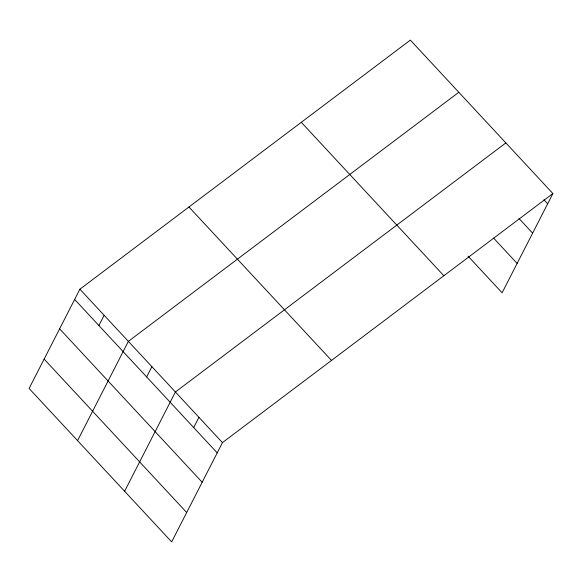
<?xml version="1.0" encoding="UTF-8"?>
<svg xmlns="http://www.w3.org/2000/svg" width="582" height="582" viewBox="0 0 582 582"><rect width="100%" height="100%" fill="white"/><g stroke="black" fill="none" stroke-linecap="round" stroke-linejoin="round"><path stroke-width="0.87" d="M79.901 289.196L29.1 388.463L171.654 541.893L222.448 442.626L552.9 193.537L410.346 40.107L79.901 289.196L222.448 442.626M98.889 325.527L104.134 315.277M77.566 440.632L128.367 341.365L458.812 92.276M146.642 376.925L151.887 366.675M124.613 491.259L175.408 391.992L505.86 142.903M193.682 427.552L198.928 417.309M552.9 193.537L502.099 292.804L468.059 256.16M543.944 199.786L547.655 203.78M519.006 218.505L532.625 233.156M493.616 238.111L517.136 263.428M301.301 122.307L443.855 275.73M188.946 206.996L331.5 360.425M74.656 299.446L217.202 452.869M59.619 328.823L202.172 482.245M44.13 359.087L186.684 512.516"/></g></svg>
